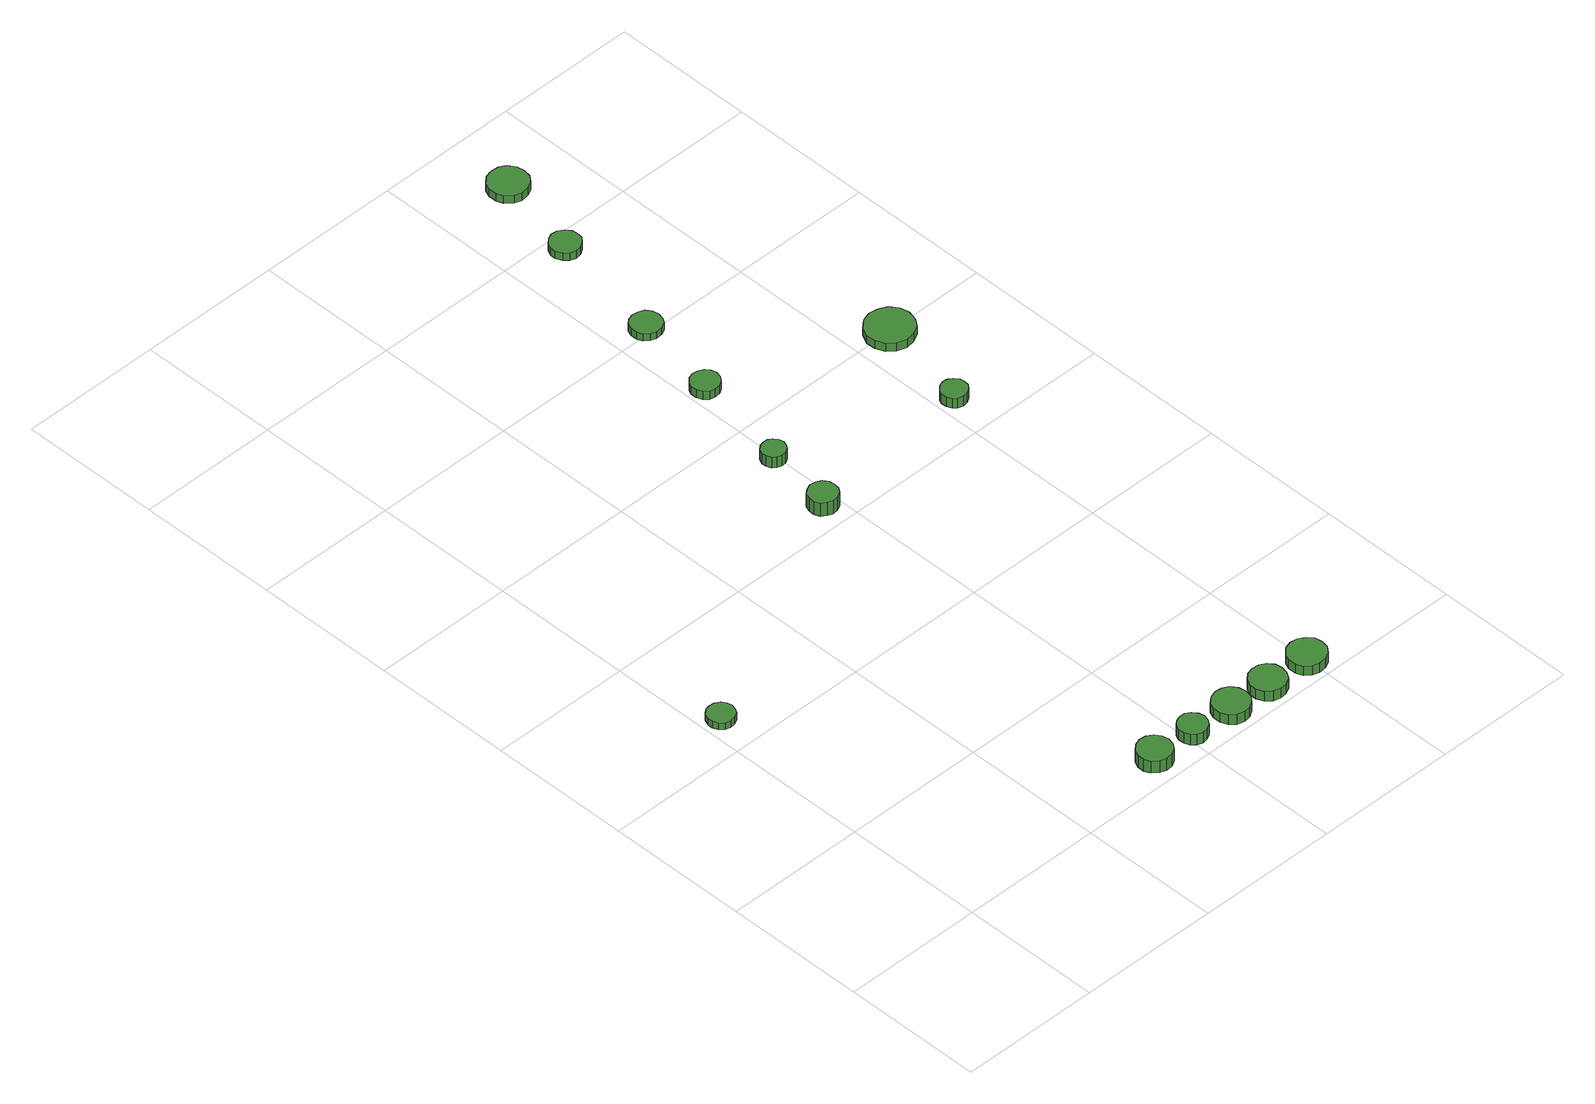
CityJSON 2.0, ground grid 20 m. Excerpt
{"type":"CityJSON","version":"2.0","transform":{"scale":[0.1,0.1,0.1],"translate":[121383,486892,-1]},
"CityObjects":{
"tree1":{"type":"SolitaryVegetationObject","attributes":{"function":"something"},"geometry":[{"type":"MultiSurface","lod":"1","boundaries":[[[0,1,2,3,4,5,6,7,8,9,10,11,12,13,14]],[[15,16,17,18,19,20,21,22,23,24,25,26,27,28,29]],[[0,29,28,1]],[[1,28,27,2]],[[2,27,26,3]],[[3,26,25,4]],[[4,25,24,5]],[[5,24,23,6]],[[6,23,22,7]],[[7,22,21,8]],[[8,21,20,9]],[[9,20,19,10]],[[10,19,18,11]],[[11,18,17,12]],[[12,17,16,13]],[[13,16,15,14]],[[14,15,29,0]]]}]},
"tree2":{"type":"SolitaryVegetationObject","attributes":{"function":"something"}},
"tree3":{"type":"SolitaryVegetationObject","attributes":{"function":"something"}},
"tree4":{"type":"SolitaryVegetationObject","attributes":{"function":"something"},"geometry":[{"type":"MultiSurface","lod":"1","boundaries":[[[30,31,32,33,34,35,36,37,38,39,40,41,42,43,44]],[[45,46,47,48,49,50,51,52,53,54,55,56,57,58,59]],[[30,59,58,31]],[[31,58,57,32]],[[32,57,56,33]],[[33,56,55,34]],[[34,55,54,35]],[[35,54,53,36]],[[36,53,52,37]],[[37,52,51,38]],[[38,51,50,39]],[[39,50,49,40]],[[40,49,48,41]],[[41,48,47,42]],[[42,47,46,43]],[[43,46,45,44]],[[44,45,59,30]]]}]},
"tree5":{"type":"SolitaryVegetationObject","attributes":{"function":"something"},"geometry":[{"type":"MultiSurface","lod":"1","boundaries":[[[60,61,62,63,64,65,66,67,68,69,70,71,72,73,74]],[[75,76,77,78,79,80,81,82,83,84,85,86,87,88,89]],[[60,89,88,61]],[[61,88,87,62]],[[62,87,86,63]],[[63,86,85,64]],[[64,85,84,65]],[[65,84,83,66]],[[66,83,82,67]],[[67,82,81,68]],[[68,81,80,69]],[[69,80,79,70]],[[70,79,78,71]],[[71,78,77,72]],[[72,77,76,73]],[[73,76,75,74]],[[74,75,89,60]]]}]},
"tree6":{"type":"SolitaryVegetationObject","attributes":{"function":"something"},"geometry":[{"type":"MultiSurface","lod":"1","boundaries":[[[90,91,92,93,94,95,96,97,98,99,100,101,102,103,104]],[[105,106,107,108,109,110,111,112,113,114,115,116,117,118,119]],[[90,119,118,91]],[[91,118,117,92]],[[92,117,116,93]],[[93,116,115,94]],[[94,115,114,95]],[[95,114,113,96]],[[96,113,112,97]],[[97,112,111,98]],[[98,111,110,99]],[[99,110,109,100]],[[100,109,108,101]],[[101,108,107,102]],[[102,107,106,103]],[[103,106,105,104]],[[104,105,119,90]]]}]},
"tree7":{"type":"SolitaryVegetationObject","attributes":{"function":"something"},"geometry":[{"type":"MultiSurface","lod":"1","boundaries":[[[120,121,122,123,124,125,126,127,128,129,130,131,132,133,134]],[[135,136,137,138,139,140,141,142,143,144,145,146,147,148,149]],[[120,149,148,121]],[[121,148,147,122]],[[122,147,146,123]],[[123,146,145,124]],[[124,145,144,125]],[[125,144,143,126]],[[126,143,142,127]],[[127,142,141,128]],[[128,141,140,129]],[[129,140,139,130]],[[130,139,138,131]],[[131,138,137,132]],[[132,137,136,133]],[[133,136,135,134]],[[134,135,149,120]]]}]},
"tree8":{"type":"SolitaryVegetationObject","attributes":{"function":"something"},"geometry":[{"type":"MultiSurface","lod":"1","boundaries":[[[150,151,152,153,154,155,156,157,158,159,160,161,162,163,164]],[[165,166,167,168,169,170,171,172,173,174,175,176,177,178,179]],[[150,179,178,151]],[[151,178,177,152]],[[152,177,176,153]],[[153,176,175,154]],[[154,175,174,155]],[[155,174,173,156]],[[156,173,172,157]],[[157,172,171,158]],[[158,171,170,159]],[[159,170,169,160]],[[160,169,168,161]],[[161,168,167,162]],[[162,167,166,163]],[[163,166,165,164]],[[164,165,179,150]]]}]},
"tree9":{"type":"SolitaryVegetationObject","attributes":{"function":"something"},"geometry":[{"type":"MultiSurface","lod":"1","boundaries":[[[180,181,182,183,184,185,186,187,188,189,190,191,192,193,194]],[[195,196,197,198,199,200,201,202,203,204,205,206,207,208,209]],[[180,209,208,181]],[[181,208,207,182]],[[182,207,206,183]],[[183,206,205,184]],[[184,205,204,185]],[[185,204,203,186]],[[186,203,202,187]],[[187,202,201,188]],[[188,201,200,189]],[[189,200,199,190]],[[190,199,198,191]],[[191,198,197,192]],[[192,197,196,193]],[[193,196,195,194]],[[194,195,209,180]]]}]},
"tree10":{"type":"SolitaryVegetationObject","attributes":{"function":"something"},"geometry":[{"type":"MultiSurface","lod":"1","boundaries":[[[210,211,212,213,214,215,216,217,218,219,220,221,222,223,224]],[[225,226,227,228,229,230,231,232,233,234,235,236,237,238,239]],[[210,239,238,211]],[[211,238,237,212]],[[212,237,236,213]],[[213,236,235,214]],[[214,235,234,215]],[[215,234,233,216]],[[216,233,232,217]],[[217,232,231,218]],[[218,231,230,219]],[[219,230,229,220]],[[220,229,228,221]],[[221,228,227,222]],[[222,227,226,223]],[[223,226,225,224]],[[224,225,239,210]]]}]},
"tree11":{"type":"SolitaryVegetationObject","attributes":{"function":"something"},"geometry":[{"type":"MultiSurface","lod":"1","boundaries":[[[240,241,242,243,244,245,246,247,248,249,250,251,252,253,254]],[[255,256,257,258,259,260,261,262,263,264,265,266,267,268,269]],[[240,269,268,241]],[[241,268,267,242]],[[242,267,266,243]],[[243,266,265,244]],[[244,265,264,245]],[[245,264,263,246]],[[246,263,262,247]],[[247,262,261,248]],[[248,261,260,249]],[[249,260,259,250]],[[250,259,258,251]],[[251,258,257,252]],[[252,257,256,253]],[[253,256,255,254]],[[254,255,269,240]]]}]},
"tree12":{"type":"SolitaryVegetationObject","attributes":{"function":"something"},"geometry":[{"type":"MultiSurface","lod":"1","boundaries":[[[270,271,272,273,274,275,276,277,278,279,280,281,282,283,284]],[[285,286,287,288,289,290,291,292,293,294,295,296,297,298,299]],[[270,299,298,271]],[[271,298,297,272]],[[272,297,296,273]],[[273,296,295,274]],[[274,295,294,275]],[[275,294,293,276]],[[276,293,292,277]],[[277,292,291,278]],[[278,291,290,279]],[[279,290,289,280]],[[280,289,288,281]],[[281,288,287,282]],[[282,287,286,283]],[[283,286,285,284]],[[284,285,299,270]]]}]},
"tree13":{"type":"SolitaryVegetationObject","attributes":{"function":"something"},"geometry":[{"type":"MultiSurface","lod":"1","boundaries":[[[300,301,302,303,304,305,306,307,308,309,310,311,312,313,314]],[[315,316,317,318,319,320,321,322,323,324,325,326,327,328,329]],[[300,329,328,301]],[[301,328,327,302]],[[302,327,326,303]],[[303,326,325,304]],[[304,325,324,305]],[[305,324,323,306]],[[306,323,322,307]],[[307,322,321,308]],[[308,321,320,309]],[[309,320,319,310]],[[310,319,318,311]],[[311,318,317,312]],[[312,317,316,313]],[[313,316,315,314]],[[314,315,329,300]]]}]},
"tree14":{"type":"SolitaryVegetationObject","attributes":{"function":"something"},"geometry":[{"type":"MultiSurface","lod":"1","boundaries":[[[330,331,332,333,334,335,336,337,338,339,340,341,342,343,344]],[[345,346,347,348,349,350,351,352,353,354,355,356,357,358,359]],[[330,359,358,331]],[[331,358,357,332]],[[332,357,356,333]],[[333,356,355,334]],[[334,355,354,335]],[[335,354,353,336]],[[336,353,352,337]],[[337,352,351,338]],[[338,351,350,339]],[[339,350,349,340]],[[340,349,348,341]],[[341,348,347,342]],[[342,347,346,343]],[[343,346,345,344]],[[344,345,359,330]]]}]},
"tree15":{"type":"SolitaryVegetationObject","attributes":{"function":"something"},"geometry":[{"type":"MultiSurface","lod":"1","boundaries":[[[360,361,362,363,364,365,366,367,368,369,370,371,372,373,374]],[[375,376,377,378,379,380,381,382,383,384,385,386,387,388,389]],[[360,389,388,361]],[[361,388,387,362]],[[362,387,386,363]],[[363,386,385,364]],[[364,385,384,365]],[[365,384,383,366]],[[366,383,382,367]],[[367,382,381,368]],[[368,381,380,369]],[[369,380,379,370]],[[370,379,378,371]],[[371,378,377,372]],[[372,377,376,373]],[[373,376,375,374]],[[374,375,389,360]]]}]},
"tree16":{"type":"SolitaryVegetationObject","attributes":{"function":"something"},"geometry":[{"type":"MultiSurface","lod":"1","boundaries":[[[390,391,392,393,394,395,396,397,398,399,400,401,402,403,404]],[[405,406,407,408,409,410,411,412,413,414,415,416,417,418,419]],[[390,419,418,391]],[[391,418,417,392]],[[392,417,416,393]],[[393,416,415,394]],[[394,415,414,395]],[[395,414,413,396]],[[396,413,412,397]],[[397,412,411,398]],[[398,411,410,399]],[[399,410,409,400]],[[400,409,408,401]],[[401,408,407,402]],[[402,407,406,403]],[[403,406,405,404]],[[404,405,419,390]]]}]}
},
"vertices":[
[46,455,17],[44,462,17],[40,468,17],[33,472,17],[25,473,17],[18,471,17],[12,466,17],[9,458,17],[9,451,17],[12,444,17],[18,438,17],[25,436,17],[33,437,17],[40,441,17],[44,447,17],[44,447,6],[40,441,6],[33,437,6],[25,436,6],[18,438,6],[12,444,6],[9,451,6],[9,458,6],[12,466,6],[18,471,6],[25,473,6],[33,472,6],[40,468,6],[44,462,6],[46,455,6],
[368,36,27],[366,46,27],[360,54,27],[352,59,27],[342,60,27],[333,57,27],[325,50,27],[321,41,27],[321,31,27],[325,23,27],[333,16,27],[342,13,27],[352,14,27],[360,19,27],[366,27,27],[366,27,8],[360,19,8],[352,14,8],[342,13,8],[333,16,8],[325,23,8],[321,31,8],[321,41,8],[325,50,8],[333,57,8],[342,60,8],[352,59,8],[360,54,8],[366,46,8],[368,36,8],
[429,37,25],[427,45,25],[422,52,25],[415,56,25],[407,57,25],[399,54,25],[393,49,25],[390,41,25],[390,33,25],[393,25,25],[399,20,25],[407,17,25],[415,18,25],[422,22,25],[427,29,25],[427,29,8],[422,22,8],[415,18,8],[407,17,8],[399,20,8],[393,25,8],[390,33,8],[390,41,8],[393,49,8],[399,54,8],[407,57,8],[415,56,8],[422,52,8],[427,45,8],[429,37,8],
[495,33,25],[493,43,25],[487,52,25],[478,57,25],[468,58,25],[458,55,25],[450,48,25],[446,38,25],[446,28,25],[450,18,25],[458,11,25],[468,8,25],[478,9,25],[487,15,25],[493,23,25],[493,23,9],[487,15,9],[478,9,9],[468,8,9],[458,11,9],[450,18,9],[446,28,9],[446,38,9],[450,48,9],[458,55,9],[468,58,9],[478,57,9],[487,52,9],[493,43,9],[495,33,9],
[555,32,25],[553,42,25],[547,50,25],[538,55,25],[528,56,25],[518,53,25],[510,46,25],[506,37,25],[506,27,25],[510,17,25],[518,10,25],[528,7,25],[538,8,25],[547,13,25],[553,22,25],[553,22,9],[547,13,9],[538,8,9],[528,7,9],[518,10,9],[510,17,9],[506,27,9],[506,37,9],[510,46,9],[518,53,9],[528,56,9],[538,55,9],[547,50,9],[553,42,9],[555,32,9],
[400,638,27],[399,646,27],[394,653,27],[387,657,27],[378,658,27],[371,655,27],[364,650,27],[361,642,27],[361,634,27],[364,626,27],[371,621,27],[378,618,27],[387,619,27],[394,623,27],[399,630,27],[399,630,6],[394,623,6],[387,619,6],[378,618,6],[371,621,6],[364,626,6],[361,634,6],[361,642,6],[364,650,6],[371,655,6],[378,658,6],[387,657,6],[394,653,6],[399,646,6],[400,638,6],
[623,32,23],[621,43,23],[614,51,23],[605,57,23],[594,58,23],[584,55,23],[576,47,23],[572,38,23],[572,27,23],[576,17,23],[584,10,23],[594,7,23],[605,8,23],[614,13,23],[621,22,23],[621,22,8],[614,13,8],[605,8,8],[594,7,8],[584,10,8],[576,17,8],[572,27,8],[572,38,8],[576,47,8],[584,55,8],[594,58,8],[605,57,8],[614,51,8],[621,43,8],[623,32,8],
[413,738,23],[411,745,23],[407,750,23],[401,754,23],[394,754,23],[388,752,23],[383,748,23],[380,741,23],[380,735,23],[383,728,23],[388,724,23],[394,722,23],[401,722,23],[407,726,23],[411,731,23],[411,731,6],[407,726,6],[401,722,6],[394,722,6],[388,724,6],[383,728,6],[380,735,6],[380,741,6],[383,748,6],[388,752,6],[394,754,6],[401,754,6],[407,750,6],[411,745,6],[413,738,6],
[445,884,19],[443,892,19],[438,898,19],[431,902,19],[423,903,19],[415,901,19],[409,895,19],[406,888,19],[406,880,19],[409,872,19],[415,866,19],[423,864,19],[431,865,19],[438,869,19],[443,876,19],[443,876,6],[438,869,6],[431,865,6],[423,864,6],[415,866,6],[409,872,6],[406,880,6],[406,888,6],[409,895,6],[415,901,6],[423,903,6],[431,902,6],[438,898,6],[443,892,6],[445,884,6],
[470,1008,17],[468,1017,17],[463,1024,17],[455,1028,17],[446,1029,17],[438,1027,17],[431,1021,17],[428,1013,17],[428,1004,17],[431,996,17],[438,990,17],[446,987,17],[455,988,17],[463,992,17],[468,999,17],[468,999,6],[463,992,6],[455,988,6],[446,987,6],[438,990,6],[431,996,6],[428,1004,6],[428,1013,6],[431,1021,6],[438,1027,6],[446,1029,6],[455,1028,6],[463,1024,6],[468,1017,6],[470,1008,6],
[642,661,23],[641,668,23],[636,674,23],[630,678,23],[623,679,23],[615,676,23],[610,671,23],[607,665,23],[607,657,23],[610,650,23],[615,645,23],[623,643,23],[630,644,23],[636,648,23],[641,654,23],[641,654,7],[636,648,7],[630,644,7],[623,643,7],[615,645,7],[610,650,7],[607,657,7],[607,665,7],[610,671,7],[615,676,7],[623,679,7],[630,678,7],[636,674,7],[641,668,7],[642,661,7],
[500,1177,18],[499,1185,18],[493,1192,18],[486,1197,18],[477,1198,18],[469,1195,18],[463,1189,18],[459,1181,18],[459,1173,18],[463,1165,18],[469,1159,18],[477,1156,18],[486,1157,18],[493,1162,18],[499,1169,18],[499,1169,6],[493,1162,6],[486,1157,6],[477,1156,6],[469,1159,6],[463,1165,6],[459,1173,6],[459,1181,6],[463,1189,6],[469,1195,6],[477,1198,6],[486,1197,6],[493,1192,6],[499,1185,6],[500,1177,6],
[684,798,19],[681,811,19],[673,822,19],[661,828,19],[648,830,19],[635,826,19],[625,817,19],[619,804,19],[619,791,19],[625,778,19],[635,769,19],[648,765,19],[661,767,19],[673,773,19],[681,784,19],[681,784,6],[673,773,6],[661,767,6],[648,765,6],[635,769,6],[625,778,6],[619,791,6],[619,804,6],[625,817,6],[635,826,6],[648,830,6],[661,828,6],[673,822,6],[681,811,6],[684,798,6],
[533,1301,18],[531,1312,18],[524,1322,18],[515,1327,18],[503,1328,18],[493,1325,18],[484,1317,18],[480,1307,18],[480,1296,18],[484,1286,18],[493,1278,18],[503,1274,18],[515,1276,18],[524,1281,18],[531,1290,18],[531,1290,6],[524,1281,6],[515,1276,6],[503,1274,6],[493,1278,6],[484,1286,6],[480,1296,6],[480,1307,6],[484,1317,6],[493,1325,6],[503,1328,6],[515,1327,6],[524,1322,6],[531,1312,6],[533,1301,6]
]}
